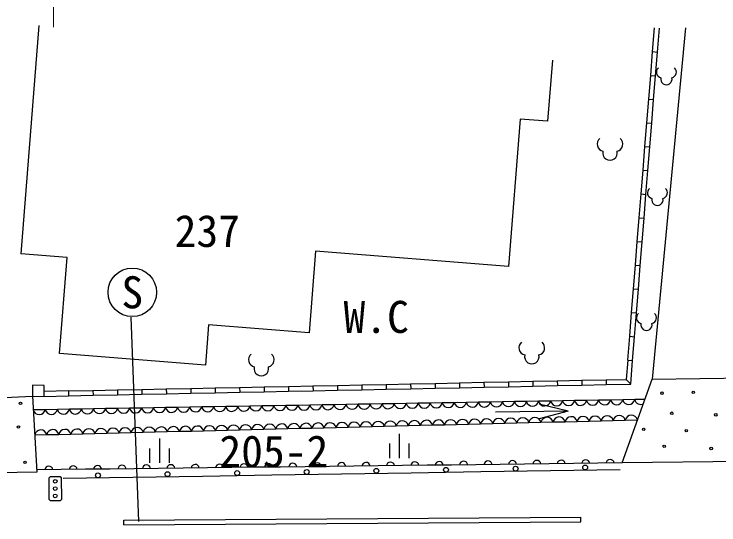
# Model space of a CAD drawing. Units: millimetres, scale not verified. Extents: x 40000 to 680000, y 20000 to 380000.
# Drawn here: x 160182 to 189237, y 291524 to 312558 of the extents above; entities that cross this region are included whole.
import ezdxf
from ezdxf.enums import TextEntityAlignment as Align

# ---------------------------------------------------------------- set-up
doc = ezdxf.new("R2010")
doc.units = ezdxf.units.MM
doc.header["$LTSCALE"] = 1000
for name, color, linetype, lineweight in [('M-BGD', 7, 'Continuous', 25), ('M-BGD-EXST', 7, 'Continuous', 25), ('M-STR-HTXT', 7, 'Continuous', 13)]:
    doc.layers.add(name, color=color, linetype=linetype, lineweight=lineweight)
doc.layers.add('M-BMK-HTXT', color=7, linetype='Continuous')
doc.styles.add('ＭＳ ゴシック', font='')
doc.styles.get('ＭＳ ゴシック').set_extended_font_data('MS Gothic')

msp = doc.modelspace()

# ---------------------------------------------------------------- linework, layer by layer
at = {"layer": 'M-BGD'}
for p, q in [((161206, 312096), (160465, 302686)), ((187856, 311998), (186491, 297522)), ((186504, 311014), (186583, 311991)), ((186704, 310998), (186782, 311974)), ((186425, 310037), (186504, 311014)), ((186504, 311014), (186704, 310998)), ((186625, 310021), (186704, 310998)), ((182371, 310663), (182173, 308143)), ((186347, 309060), (186425, 310037)), ((186425, 310037), (186625, 310021)), ((186546, 309044), (186625, 310021)), ((186268, 308083), (186347, 309060)), ((186347, 309060), (186546, 309044)), ((186467, 308067), (186546, 309044)), ((181042, 308232), (180564, 302164)), ((182173, 308143), (181042, 308232)), ((186189, 307106), (186268, 308083)), ((186268, 308083), (186467, 308067)), ((186388, 307090), (186467, 308067)), ((186110, 306129), (186189, 307106)), ((186189, 307106), (186388, 307090)), ((186310, 306113), (186388, 307090)), ((186032, 305152), (186110, 306129)), ((186110, 306129), (186310, 306113)), ((186231, 305136), (186310, 306113)), ((185953, 304175), (186032, 305152)), ((186032, 305152), (186231, 305136)), ((186152, 304159), (186231, 305136)), ((185874, 303198), (185953, 304175)), ((185953, 304175), (186152, 304159)), ((186073, 303182), (186152, 304159)), ((185795, 302221), (185874, 303198)), ((185874, 303198), (186073, 303182)), ((185995, 302205), (186073, 303182)), ((172612, 302790), (172348, 299438)), ((180564, 302164), (172612, 302790)), ((162368, 302537), (160465, 302686)), ((162056, 298581), (162368, 302537)), ((185716, 301244), (185795, 302221)), ((185795, 302221), (185995, 302205)), ((185916, 301228), (185995, 302205)), ((185638, 300267), (185716, 301244)), ((185716, 301244), (185916, 301228)), ((185837, 300251), (185916, 301228)), ((185559, 299290), (185638, 300267)), ((185638, 300267), (185837, 300251)), ((185758, 299274), (185837, 300251)), ((168199, 299765), (168068, 298107)), ((172348, 299438), (168199, 299765)), ((185480, 298314), (185559, 299290)), ((185559, 299290), (185758, 299274)), ((185679, 298297), (185758, 299274)), ((168068, 298107), (162056, 298581)), ((185480, 298314), (185416, 297517)), ((185480, 298314), (185679, 298297)), ((185601, 297321), (185679, 298297)), ((160947, 297273), (160942, 296823)), ((161427, 297268), (160947, 297273)), ((161422, 296818), (161427, 297268)), ((171492, 297227), (172500, 297248)), ((172500, 297248), (173507, 297269)), ((172500, 297248), (172504, 297048)), ((173507, 297269), (174515, 297290)), ((173507, 297269), (173511, 297069)), ((174515, 297290), (175522, 297311)), ((174515, 297290), (174519, 297090)), ((175522, 297311), (176530, 297332)), ((175522, 297311), (175526, 297111)), ((176530, 297332), (177537, 297353)), ((176530, 297332), (176534, 297132)), ((177537, 297353), (178544, 297374)), ((177537, 297353), (177541, 297153)), ((178544, 297374), (179552, 297395)), ((178544, 297374), (178549, 297174)), ((179552, 297395), (180559, 297416)), ((179552, 297395), (179556, 297195)), ((180559, 297416), (181567, 297437)), ((180559, 297416), (180564, 297216)), ((181567, 297437), (182574, 297458)), ((181567, 297437), (181571, 297237)), ((181571, 297237), (182578, 297258)), ((182574, 297458), (183582, 297479)), ((182574, 297458), (182578, 297258)), ((182578, 297258), (183586, 297279)), ((183582, 297479), (184589, 297500)), ((183582, 297479), (183586, 297279)), ((183586, 297279), (184593, 297300)), ((184589, 297500), (185416, 297517)), ((184589, 297500), (184593, 297300)), ((184593, 297300), (185601, 297321)), ((185416, 297517), (185601, 297321)), ((162426, 297039), (161424, 297018)), ((162426, 297039), (163433, 297060)), ((162426, 297039), (162430, 296839)), ((163433, 297060), (164440, 297081)), ((163433, 297060), (163437, 296860)), ((164440, 297081), (165448, 297102)), ((164440, 297081), (164445, 296881)), ((165448, 297102), (166455, 297123)), ((165448, 297102), (165452, 296902)), ((166455, 297123), (167463, 297144)), ((166455, 297123), (166459, 296923)), ((167463, 297144), (168470, 297165)), ((167463, 297144), (167467, 296944)), ((167467, 296944), (168474, 296965)), ((168470, 297165), (169478, 297185)), ((168470, 297165), (168474, 296965)), ((168474, 296965), (169482, 296986)), ((169478, 297185), (170485, 297206)), ((169478, 297185), (169482, 296986)), ((169482, 296986), (170489, 297006)), ((170485, 297206), (171492, 297227)), ((170485, 297206), (170489, 297006)), ((170489, 297006), (171497, 297027)), ((171492, 297227), (171497, 297027)), ((171497, 297027), (172504, 297048)), ((172504, 297048), (173511, 297069)), ((173511, 297069), (174519, 297090)), ((174519, 297090), (175526, 297111)), ((175526, 297111), (176534, 297132)), ((176534, 297132), (177541, 297153)), ((177541, 297153), (178549, 297174)), ((178549, 297174), (179556, 297195)), ((179556, 297195), (180564, 297216)), ((180564, 297216), (181571, 297237)), ((158620, 296717), (160942, 296823)), ((160942, 296823), (161116, 293692)), ((160942, 296823), (161422, 296818)), ((161422, 296818), (162430, 296839)), ((162430, 296839), (163437, 296860)), ((163437, 296860), (164445, 296881)), ((164445, 296881), (165452, 296902)), ((165452, 296902), (166459, 296923)), ((166459, 296923), (167467, 296944)), ((184280, 296659), (183784, 296650)), ((184776, 296667), (184280, 296659)), ((185272, 296676), (184776, 296667)), ((185768, 296684), (185272, 296676)), ((186192, 296691), (185768, 296684)), ((167420, 296371), (166924, 296362)), ((167916, 296379), (167420, 296371)), ((168412, 296387), (167916, 296379)), ((168908, 296396), (168412, 296387)), ((169404, 296404), (168908, 296396)), ((169899, 296413), (169404, 296404)), ((170395, 296421), (169899, 296413)), ((170891, 296430), (170395, 296421)), ((171387, 296438), (170891, 296430)), ((171883, 296447), (171387, 296438)), ((172379, 296455), (171883, 296447)), ((172875, 296464), (172379, 296455)), ((173371, 296472), (172875, 296464)), ((173867, 296481), (173371, 296472)), ((174363, 296489), (173867, 296481)), ((174858, 296498), (174363, 296489)), ((175354, 296506), (174858, 296498)), ((175850, 296515), (175354, 296506)), ((176346, 296523), (175850, 296515)), ((176842, 296532), (176346, 296523)), ((177338, 296540), (176842, 296532)), ((177834, 296548), (177338, 296540)), ((178330, 296557), (177834, 296548)), ((178826, 296565), (178330, 296557)), ((179321, 296574), (178826, 296565)), ((179817, 296582), (179321, 296574)), ((180313, 296591), (179817, 296582)), ((180809, 296599), (180313, 296591)), ((181305, 296608), (180809, 296599)), ((181801, 296616), (181305, 296608)), ((182297, 296625), (181801, 296616)), ((183028, 296212), (181825, 296496)), ((182793, 296633), (182297, 296625)), ((183289, 296642), (182793, 296633)), ((183784, 296650), (183289, 296642)), ((161469, 296269), (160973, 296260)), ((161965, 296277), (161469, 296269)), ((162461, 296286), (161965, 296277)), ((162957, 296294), (162461, 296286)), ((163453, 296303), (162957, 296294)), ((163949, 296311), (163453, 296303)), ((164445, 296320), (163949, 296311)), ((164941, 296328), (164445, 296320)), ((165436, 296337), (164941, 296328)), ((165932, 296345), (165436, 296337)), ((166428, 296354), (165932, 296345)), ((166924, 296362), (166428, 296354)), ((183028, 296212), (180029, 296172)), ((183028, 296212), (181833, 295896)), ((182894, 295774), (183390, 295787)), ((183390, 295787), (183887, 295799)), ((183887, 295799), (184384, 295812)), ((184384, 295812), (184881, 295824)), ((184881, 295824), (185378, 295836)), ((185378, 295836), (185890, 295849)), ((171465, 295489), (171962, 295501)), ((171962, 295501), (172459, 295514)), ((172459, 295514), (172956, 295526)), ((172956, 295526), (173453, 295539)), ((173453, 295539), (173950, 295551)), ((173950, 295551), (174447, 295563)), ((174447, 295563), (174943, 295576)), ((174943, 295576), (175440, 295588)), ((175440, 295588), (175937, 295601)), ((175937, 295601), (176434, 295613)), ((176434, 295613), (176931, 295626)), ((176931, 295626), (177428, 295638)), ((177428, 295638), (177925, 295650)), ((177925, 295650), (178422, 295663)), ((178422, 295663), (178918, 295675)), ((178918, 295675), (179415, 295688)), ((179415, 295688), (179912, 295700)), ((179912, 295700), (180409, 295712)), ((180409, 295712), (180906, 295725)), ((180906, 295725), (181403, 295737)), ((181403, 295737), (181900, 295750)), ((181900, 295750), (182397, 295762)), ((182397, 295762), (182894, 295774)), ((161031, 295229), (161527, 295241)), ((161527, 295241), (162024, 295253)), ((162024, 295253), (162521, 295266)), ((162521, 295266), (163018, 295278)), ((163018, 295278), (163515, 295291)), ((163515, 295291), (164012, 295303)), ((164012, 295303), (164509, 295315)), ((164509, 295315), (165006, 295328)), ((165006, 295328), (165503, 295340)), ((165503, 295340), (165999, 295353)), ((165999, 295353), (166496, 295365)), ((166496, 295365), (166993, 295377)), ((166993, 295377), (167490, 295390)), ((167490, 295390), (167987, 295402)), ((167987, 295402), (168484, 295415)), ((168484, 295415), (168981, 295427)), ((168981, 295427), (169478, 295439)), ((169478, 295439), (169975, 295452)), ((169975, 295452), (170471, 295464)), ((170471, 295464), (170968, 295477)), ((170968, 295477), (171465, 295489)), ((183240, 294049), (182235, 294037)), ((184246, 294061), (183240, 294049)), ((185252, 294073), (184246, 294061)), ((162116, 293800), (161110, 293788)), ((163122, 293812), (162116, 293800)), ((164128, 293824), (163122, 293812)), ((165134, 293835), (164128, 293824)), ((166140, 293847), (165134, 293835)), ((167146, 293859), (166140, 293847)), ((168152, 293871), (167146, 293859)), ((169158, 293883), (168152, 293871)), ((170164, 293895), (169158, 293883)), ((171169, 293907), (170164, 293895)), ((172175, 293918), (171169, 293907)), ((173181, 293930), (172175, 293918)), ((174187, 293942), (173181, 293930)), ((175193, 293954), (174187, 293942)), ((176199, 293966), (175193, 293954)), ((177205, 293978), (176199, 293966)), ((178211, 293990), (177205, 293978)), ((179217, 294001), (178211, 293990)), ((180223, 294013), (179217, 294001)), ((179422, 293717), (182292, 293763)), ((181229, 294025), (180223, 294013)), ((182235, 294037), (181229, 294025)), ((182292, 293763), (185162, 293809)), ((161116, 293692), (158192, 293648)), ((162204, 293443), (165074, 293489)), ((165074, 293489), (167943, 293534)), ((167943, 293534), (170813, 293580)), ((170813, 293580), (173683, 293626)), ((173683, 293626), (176553, 293671)), ((176553, 293671), (179422, 293717)), ((164702, 291724), (183545, 291844)), ((164703, 291524), (164702, 291724)), ((183546, 291644), (183545, 291844)), ((164703, 291524), (183546, 291644))]:
    msp.add_line(p, q, dxfattribs=at)
msp.add_lwpolyline([(186491, 297522), (190412, 297579), (190231, 294128), (185252, 294073)], close=True, dxfattribs=at)
for centre, radius in [((186887, 296949), 50), ((188178, 296978), 50), ((160445, 296530), 50), ((187295, 296123), 50), ((189109, 296056), 50), ((160362, 295552), 50), ((186136, 295458), 50), ((187894, 295401), 50), ((186982, 294755), 50), ((188919, 294670), 50), ((160632, 294099), 50), ((169377, 293657), 100), ((172246, 293703), 100), ((175116, 293749), 100), ((177986, 293794), 100), ((180856, 293840), 100), ((183725, 293886), 100), ((163637, 293566), 100), ((166507, 293611), 100)]:
    msp.add_circle(centre, radius, dxfattribs=at)
for centre, radius, start, end in [((184031, 296708), 254, 193.2069, 348.7502), ((184527, 296717), 254, 193.2067, 348.7527), ((185023, 296725), 254, 193.2041, 348.753), ((185519, 296734), 254, 193.2069, 348.7502), ((186015, 296742), 254, 193.2096, 296.7597), ((167171, 296420), 254, 193.2067, 348.7527), ((167667, 296428), 254, 193.2041, 348.7529), ((168163, 296437), 254, 193.2069, 348.7502), ((168659, 296445), 254, 193.2067, 348.7527), ((169155, 296454), 254, 193.2041, 348.7529), ((169651, 296462), 254, 193.2069, 348.7502), ((170147, 296471), 254, 193.2067, 348.7527), ((170642, 296479), 254, 193.2041, 348.7529), ((171138, 296488), 254, 193.2069, 348.7502), ((171634, 296496), 254, 193.2067, 348.7527), ((172130, 296505), 254, 193.2041, 348.753), ((172626, 296513), 254, 193.2041, 348.753), ((173122, 296522), 254, 193.2067, 348.7527), ((173618, 296530), 254, 193.2041, 348.753), ((174114, 296539), 254, 193.2052, 348.7518), ((174610, 296547), 254, 193.2069, 348.7502), ((175105, 296556), 254, 193.2067, 348.7527), ((175601, 296564), 254, 193.2041, 348.7529), ((176097, 296573), 254, 193.2069, 348.7502), ((176593, 296581), 254, 193.2067, 348.7527), ((177089, 296589), 254, 193.2041, 348.7529), ((177585, 296598), 254, 193.2069, 348.7502), ((178081, 296606), 254, 193.2067, 348.7527), ((178577, 296615), 254, 193.2041, 348.7529), ((179073, 296623), 254, 193.2069, 348.7502), ((179568, 296632), 254, 193.2067, 348.7527), ((180064, 296640), 254, 193.2041, 348.7529), ((180560, 296649), 254, 193.2069, 348.7502), ((181056, 296657), 254, 193.2067, 348.7527), ((181552, 296666), 254, 193.2041, 348.7529), ((182048, 296674), 254, 193.2041, 348.7529), ((182544, 296683), 254, 193.2067, 348.7527), ((183040, 296691), 254, 193.2041, 348.7529), ((183536, 296700), 254, 193.2041, 348.7529), ((161220, 296318), 254, 193.2052, 348.7518), ((161716, 296327), 254, 193.2069, 348.7502), ((162212, 296335), 254, 193.2067, 348.7527), ((162708, 296344), 254, 193.2041, 348.7529), ((163204, 296352), 254, 193.2041, 348.7529), ((163700, 296361), 254, 193.2067, 348.7527), ((164196, 296369), 254, 193.2041, 348.7529), ((164692, 296378), 254, 193.2041, 348.7529), ((165188, 296386), 254, 193.2069, 348.7502), ((165684, 296395), 254, 193.2067, 348.7527), ((166179, 296403), 254, 193.2041, 348.7529), ((166675, 296412), 254, 193.2069, 348.7502), ((175690, 295540), 254, 13.7803, 169.0811), ((176187, 295553), 254, 13.7802, 169.0811), ((176684, 295565), 254, 13.7766, 169.0825), ((177181, 295577), 254, 13.7802, 169.0811), ((177678, 295590), 254, 13.7802, 169.0811), ((178175, 295602), 254, 13.7766, 169.0825), ((178671, 295615), 254, 13.7802, 169.0811), ((179168, 295627), 254, 13.7802, 169.0811), ((179665, 295639), 254, 13.7766, 169.0825), ((180162, 295652), 254, 13.7802, 169.0811), ((180659, 295664), 254, 13.7802, 169.0811), ((181156, 295677), 254, 13.7766, 169.0825), ((181653, 295689), 254, 13.7802, 169.0811), ((182150, 295701), 254, 13.7802, 169.0811), ((182647, 295714), 254, 13.7766, 169.0825), ((183143, 295726), 254, 13.7802, 169.0811), ((183640, 295739), 254, 13.7802, 169.0811), ((184137, 295751), 254, 13.7766, 169.0825), ((184634, 295763), 254, 13.7802, 169.0811), ((185131, 295776), 254, 13.7802, 169.0811), ((185628, 295788), 254, 13.7766, 169.0825), ((163765, 295242), 254, 13.7792, 169.0822), ((164262, 295255), 254, 13.7802, 169.0811), ((164759, 295267), 254, 13.7777, 169.0814), ((165255, 295280), 254, 13.7792, 169.0822), ((165752, 295292), 254, 13.7802, 169.0811), ((166249, 295304), 254, 13.7777, 169.0814), ((166746, 295317), 254, 13.7792, 169.0822), ((167243, 295329), 254, 13.7802, 169.0811), ((167740, 295342), 254, 13.7777, 169.0814), ((168237, 295354), 254, 13.7792, 169.0822), ((168734, 295366), 254, 13.7802, 169.0811), ((169231, 295379), 254, 13.7777, 169.0814), ((169727, 295391), 254, 13.7792, 169.0822), ((170224, 295404), 254, 13.7802, 169.0811), ((170721, 295416), 254, 13.7777, 169.0814), ((171218, 295428), 254, 13.7792, 169.0822), ((171715, 295441), 254, 13.7802, 169.0811), ((172212, 295453), 254, 13.7766, 169.0825), ((172709, 295466), 254, 13.7803, 169.0811), ((173206, 295478), 254, 13.7802, 169.0811), ((173703, 295490), 254, 13.7766, 169.0825), ((174199, 295503), 254, 13.7803, 169.0811), ((174696, 295515), 254, 13.7802, 169.0811), ((175193, 295528), 254, 13.7766, 169.0825), ((161280, 295180), 254, 13.7802, 169.0811), ((161777, 295193), 254, 13.7777, 169.0814), ((162274, 295205), 254, 13.7792, 169.0822), ((162771, 295218), 254, 13.7802, 169.0811), ((163268, 295230), 254, 13.7777, 169.0814), ((170667, 293882), 169, 7.0411, 174.3122), ((171673, 293894), 169, 7.043, 174.3069), ((172679, 293906), 169, 7.0375, 174.3124), ((173684, 293918), 169, 7.0428, 174.3105), ((174690, 293929), 169, 7.0413, 174.3086), ((175696, 293941), 169, 7.0428, 174.3105), ((176702, 293953), 169, 7.0411, 174.3122), ((177708, 293965), 169, 7.0375, 174.3124), ((178714, 293977), 169, 7.0428, 174.3105), ((179720, 293989), 169, 7.0413, 174.3086), ((180726, 294001), 169, 7.0392, 174.3107), ((181732, 294012), 169, 7.0411, 174.3122), ((182738, 294024), 169, 7.043, 174.3069), ((183744, 294036), 169, 7.0411, 174.3122), ((184750, 294048), 169, 7.0429, 174.3069), ((161614, 293775), 169, 7.0429, 174.3069), ((162619, 293787), 169, 7.0411, 174.3122), ((163625, 293799), 169, 7.0413, 174.3086), ((164631, 293811), 169, 7.0392, 174.3107), ((165637, 293823), 169, 7.0411, 174.3122), ((166643, 293834), 169, 7.043, 174.3069), ((167649, 293846), 169, 7.0411, 174.3122), ((168655, 293858), 169, 7.0428, 174.3105), ((169661, 293870), 169, 7.0375, 174.3124)]:
    msp.add_arc(centre, radius, start, end, dxfattribs=at)
at = {"layer": 'M-BGD-EXST'}
for p, q in [((165318, 291663), (165003, 300082)), ((176054, 295272), (176054, 294272)), ((166169, 295075), (166169, 294075)), ((165769, 294675), (165769, 294075)), ((166569, 294675), (166569, 294075)), ((175654, 294872), (175654, 294272)), ((176454, 294872), (176454, 294272)), ((161627, 293468), (161677, 293518)), ((161629, 292568), (161627, 293468)), ((161677, 293518), (162077, 293518)), ((162077, 293518), (162127, 293468)), ((162127, 293468), (162129, 292568)), ((161679, 292518), (161629, 292568)), ((162079, 292518), (161679, 292518)), ((162129, 292568), (162079, 292518))]:
    msp.add_line(p, q, dxfattribs=at)
for centre, radius in [((165054, 301102), 1000), ((161878, 293318), 74.5), ((161878, 293018), 75), ((161878, 292718), 75)]:
    msp.add_circle(centre, radius, dxfattribs=at)
for centre, radius, start, end in [((186896, 310166), 237, 130.6016, 257.4708), ((187246, 310166), 237, 282.5262, 49.3987), ((187071, 309879), 233, 166.3134, 13.6866), ((184523, 307208), 305, 130.601, 257.4709), ((184973, 307208), 305, 282.5291, 49.3989), ((184748, 306840), 300, 166.3149, 13.6851), ((186527, 305199), 237, 130.6016, 257.4708), ((186877, 305199), 237, 282.5262, 49.3987), ((186702, 304912), 233, 166.3134, 13.6866), ((186076, 300055), 237, 130.6017, 257.4727), ((186426, 300055), 237, 282.5302, 49.398), ((186251, 299768), 233, 166.3153, 13.6847), ((181299, 298819), 305, 130.601, 257.4709), ((181749, 298819), 305, 282.5291, 49.3989), ((170150, 298327), 305, 130.6018, 257.4702), ((170600, 298327), 305, 282.5298, 49.3982), ((181524, 298451), 300, 166.3149, 13.6851), ((170375, 297959), 300, 166.3149, 13.6851)]:
    msp.add_arc(centre, radius, start, end, dxfattribs=at)
at = {"layer": 'M-STR-HTXT'}
msp.add_line((161868, 324776), (161805, 312016), dxfattribs=at)

# ---------------------------------------------------------------- texts
at = {"layer": 'M-BGD-EXST', "style": 'ＭＳ ゴシック'}
msp.add_text('S', height=1320, dxfattribs=at).set_placement((165054, 301102), align=Align.MIDDLE_CENTER)
at = {"layer": 'M-BMK-HTXT', "style": 'ＭＳ ゴシック'}
for s, p in [('237', (168146, 303630)), ('W.C', (175109, 300089)), ('205-2', (170889, 294555))]:
    msp.add_text(s, height=1320, dxfattribs=at).set_placement(p, align=Align.MIDDLE_CENTER)

doc.saveas('drawing.dxf')
